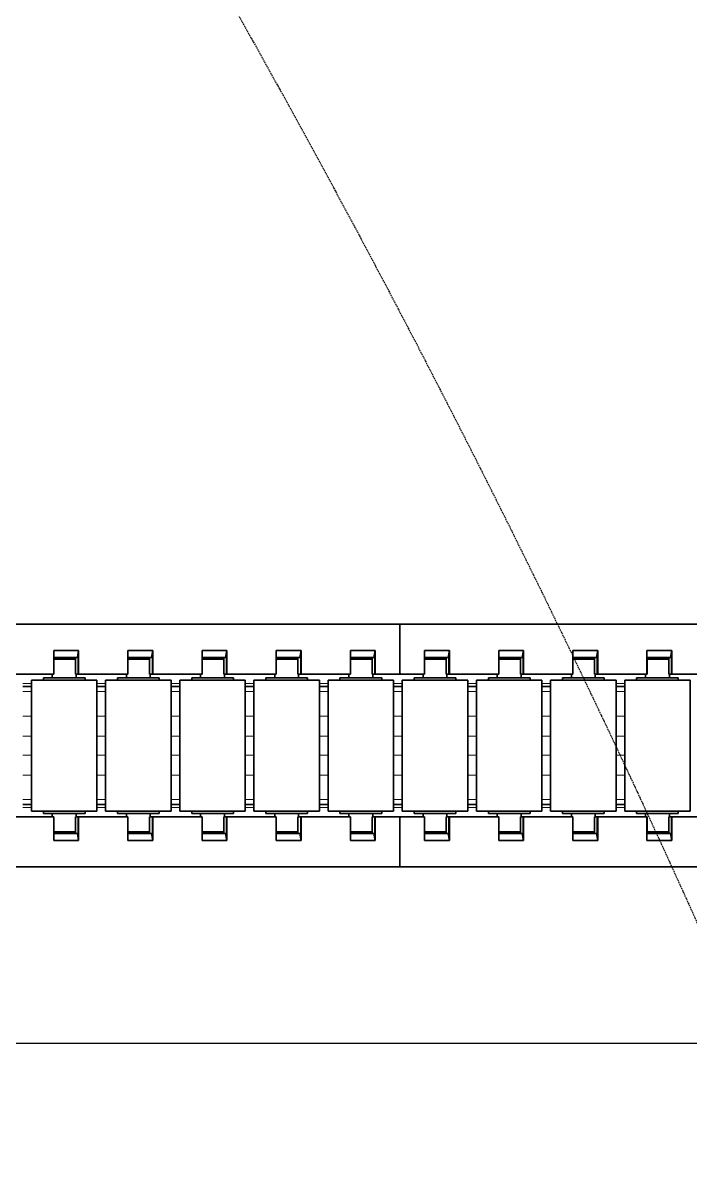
# Model space of a CAD drawing. Header units: inches. Extents: x 185496 to 352137, y 107182 to 179410.
# Drawn here: x 237445.4 to 237557.5, y 167445 to 167636.3 of the extents above; entities that cross this region are included whole.
import ezdxf

# ---------------------------------------------------------------- set-up
doc = ezdxf.new("R2010")
doc.units = ezdxf.units.IN
doc.header["$MEASUREMENT"] = 0
doc.linetypes.add('DASH', pattern=[0.35, 0.25, -0.1])

# ---------------------------------------------------------------- blocks, each defined once
blk = doc.blocks.new('liaojia')
at = {"color": 7, "lineweight": 35, "ltscale": 0.249049}
for p, q in [((799565.87, -280243.18), (799565.87, -280342.8)), ((799606.67, -280342.8), (799606.67, -280243.18)), ((799565.87, -280342.8), (799565.87, -280442.42)), ((799606.67, -280442.42), (799606.67, -280342.8))]:
    blk.add_line(p, q, dxfattribs=at)
at = {"color": 7, "lineweight": 35, "ltscale": 0.020671}
for p, q in [((799574.27, -280288.86), (799574.27, -280297.13)), ((799598.27, -280297.13), (799598.27, -280288.86)), ((799574.27, -280301.31), (799574.27, -280309.58)), ((799598.27, -280309.58), (799598.27, -280301.31)), ((799574.27, -280313.76), (799574.27, -280322.03)), ((799598.27, -280322.03), (799598.27, -280313.76)), ((799574.27, -280326.21), (799574.27, -280334.48)), ((799598.27, -280334.48), (799598.27, -280326.21)), ((799574.27, -280351.12), (799574.27, -280359.39)), ((799598.27, -280359.39), (799598.27, -280351.12)), ((799574.27, -280363.57), (799574.27, -280371.84)), ((799598.27, -280371.84), (799598.27, -280363.57)), ((799574.27, -280376.02), (799574.27, -280384.29)), ((799598.27, -280384.29), (799598.27, -280376.02)), ((799574.27, -280388.48), (799574.27, -280396.74)), ((799598.27, -280396.74), (799598.27, -280388.48)), ((799574.27, -280400.93), (799574.27, -280409.2)), ((799598.27, -280409.2), (799598.27, -280400.93))]:
    blk.add_line(p, q, dxfattribs=at)
at = {"color": 7, "lineweight": 35, "ltscale": 0.012551}
for p, q in [((799575.27, -280299.07), (799575.27, -280294.05)), ((799597.27, -280294.05), (799597.27, -280299.07)), ((799575.27, -280323.97), (799575.27, -280318.95)), ((799597.27, -280318.95), (799597.27, -280323.97)), ((799575.27, -280398.69), (799575.27, -280393.67)), ((799597.27, -280393.67), (799597.27, -280398.69))]:
    blk.add_line(p, q, dxfattribs=at)
at = {"color": 7, "lineweight": 35, "ltscale": 0.055}
for p, q in [((799575.27, -280294.05), (799597.27, -280294.05)), ((799575.27, -280305.05), (799597.27, -280305.05)), ((799575.27, -280306.5), (799597.27, -280306.5)), ((799575.27, -280317.5), (799597.27, -280317.5)), ((799575.27, -280318.95), (799597.27, -280318.95)), ((799575.27, -280329.95), (799597.27, -280329.95)), ((799575.27, -280331.41), (799597.27, -280331.41)), ((799575.27, -280342.41), (799597.27, -280342.41)), ((799575.27, -280343.86), (799597.27, -280343.86)), ((799575.27, -280354.86), (799597.27, -280354.86)), ((799575.27, -280356.31), (799597.27, -280356.31)), ((799575.27, -280367.31), (799597.27, -280367.31)), ((799575.27, -280368.76), (799597.27, -280368.76)), ((799575.27, -280379.76), (799597.27, -280379.76)), ((799575.27, -280381.22), (799597.27, -280381.22)), ((799575.27, -280392.22), (799597.27, -280392.22)), ((799575.27, -280393.67), (799597.27, -280393.67)), ((799575.27, -280404.67), (799597.27, -280404.67))]:
    blk.add_line(p, q, dxfattribs=at)
at = {"color": 7, "lineweight": 35, "ltscale": 0.002965}
for p, q in [((799570.31, -280297.13), (799571.47, -280297.34)), ((799601.07, -280297.34), (799602.24, -280297.13)), ((799570.31, -280309.58), (799571.47, -280309.8)), ((799601.07, -280309.8), (799602.24, -280309.58)), ((799570.31, -280322.03), (799571.47, -280322.25)), ((799601.07, -280322.25), (799602.24, -280322.03)), ((799570.31, -280334.48), (799571.47, -280334.7)), ((799601.07, -280334.7), (799602.24, -280334.48)), ((799570.31, -280346.94), (799571.47, -280347.15)), ((799601.07, -280347.15), (799602.24, -280346.94)), ((799570.31, -280359.39), (799571.47, -280359.61)), ((799601.07, -280359.61), (799602.24, -280359.39)), ((799570.31, -280371.84), (799571.47, -280372.06)), ((799601.07, -280372.06), (799602.24, -280371.84)), ((799570.31, -280384.29), (799571.47, -280384.51)), ((799601.07, -280384.51), (799602.24, -280384.29)), ((799570.31, -280396.74), (799571.47, -280396.96)), ((799601.07, -280396.96), (799602.24, -280396.74))]:
    blk.add_line(p, q, dxfattribs=at)
at = {"color": 7, "lineweight": 35, "ltscale": 0.009914}
for p, q in [((799570.31, -280297.13), (799574.27, -280297.13)), ((799598.27, -280297.13), (799602.24, -280297.13)), ((799574.27, -280301.31), (799570.31, -280301.31)), ((799602.24, -280301.31), (799598.27, -280301.31)), ((799570.31, -280309.58), (799574.27, -280309.58)), ((799598.27, -280309.58), (799602.24, -280309.58)), ((799574.27, -280313.76), (799570.31, -280313.76)), ((799602.24, -280313.76), (799598.27, -280313.76)), ((799570.31, -280322.03), (799574.27, -280322.03)), ((799598.27, -280322.03), (799602.24, -280322.03)), ((799574.27, -280326.21), (799570.31, -280326.21)), ((799602.24, -280326.21), (799598.27, -280326.21)), ((799570.31, -280334.48), (799574.27, -280334.48)), ((799598.27, -280334.48), (799602.24, -280334.48)), ((799574.27, -280338.67), (799570.31, -280338.67)), ((799602.24, -280338.67), (799598.27, -280338.67)), ((799570.31, -280346.94), (799574.27, -280346.94)), ((799598.27, -280346.94), (799602.24, -280346.94)), ((799574.27, -280351.12), (799570.31, -280351.12)), ((799602.24, -280351.12), (799598.27, -280351.12)), ((799570.31, -280359.39), (799574.27, -280359.39)), ((799598.27, -280359.39), (799602.24, -280359.39)), ((799574.27, -280363.57), (799570.31, -280363.57)), ((799602.24, -280363.57), (799598.27, -280363.57)), ((799570.31, -280371.84), (799574.27, -280371.84)), ((799598.27, -280371.84), (799602.24, -280371.84)), ((799574.27, -280376.02), (799570.31, -280376.02)), ((799602.24, -280376.02), (799598.27, -280376.02)), ((799570.31, -280384.29), (799574.27, -280384.29)), ((799598.27, -280384.29), (799602.24, -280384.29)), ((799574.27, -280388.48), (799570.31, -280388.48)), ((799602.24, -280388.48), (799598.27, -280388.48)), ((799570.31, -280396.74), (799574.27, -280396.74)), ((799598.27, -280396.74), (799602.24, -280396.74)), ((799574.27, -280400.93), (799570.31, -280400.93)), ((799602.24, -280400.93), (799598.27, -280400.93))]:
    blk.add_line(p, q, dxfattribs=at)
at = {"color": 7, "lineweight": 35, "ltscale": 0.01046}
for p, q in [((799570.31, -280301.31), (799570.31, -280297.13)), ((799602.24, -280297.13), (799602.24, -280301.31)), ((799570.31, -280313.76), (799570.31, -280309.58)), ((799602.24, -280309.58), (799602.24, -280313.76)), ((799570.31, -280326.21), (799570.31, -280322.03)), ((799602.24, -280322.03), (799602.24, -280326.21)), ((799570.31, -280338.67), (799570.31, -280334.48)), ((799602.24, -280334.48), (799602.24, -280338.67)), ((799570.31, -280351.12), (799570.31, -280346.94)), ((799602.24, -280346.94), (799602.24, -280351.12)), ((799570.31, -280363.57), (799570.31, -280359.39)), ((799602.24, -280359.39), (799602.24, -280363.57)), ((799570.31, -280376.02), (799570.31, -280371.84)), ((799602.24, -280371.84), (799602.24, -280376.02)), ((799570.31, -280388.48), (799570.31, -280384.29)), ((799602.24, -280384.29), (799602.24, -280388.48)), ((799570.31, -280400.93), (799570.31, -280396.74)), ((799602.24, -280396.74), (799602.24, -280400.93))]:
    blk.add_line(p, q, dxfattribs=at)
at = {"color": 7, "lineweight": 35, "ltscale": 0.007}
for p, q in [((799571.47, -280297.2), (799574.27, -280297.2)), ((799598.27, -280297.2), (799601.07, -280297.2)), ((799571.47, -280297.66), (799574.27, -280297.66)), ((799601.07, -280297.66), (799598.27, -280297.66)), ((799571.47, -280301.29), (799574.27, -280301.29)), ((799601.07, -280301.29), (799598.27, -280301.29)), ((799571.47, -280309.65), (799574.27, -280309.65)), ((799571.47, -280310.11), (799574.27, -280310.11)), ((799598.27, -280309.65), (799601.07, -280309.65)), ((799601.07, -280310.11), (799598.27, -280310.11)), ((799571.47, -280313.75), (799574.27, -280313.75)), ((799601.07, -280313.75), (799598.27, -280313.75)), ((799571.47, -280322.11), (799574.27, -280322.11)), ((799571.47, -280322.56), (799574.27, -280322.56)), ((799598.27, -280322.11), (799601.07, -280322.11)), ((799601.07, -280322.56), (799598.27, -280322.56)), ((799571.47, -280326.2), (799574.27, -280326.2)), ((799601.07, -280326.2), (799598.27, -280326.2)), ((799571.47, -280334.56), (799574.27, -280334.56)), ((799571.47, -280335.01), (799574.27, -280335.01)), ((799598.27, -280334.56), (799601.07, -280334.56)), ((799601.07, -280335.01), (799598.27, -280335.01)), ((799571.47, -280338.65), (799574.27, -280338.65)), ((799598.27, -280338.65), (799601.07, -280338.65)), ((799571.47, -280347.01), (799574.27, -280347.01)), ((799574.27, -280347.47), (799571.47, -280347.47)), ((799598.27, -280347.01), (799601.07, -280347.01)), ((799601.07, -280347.47), (799598.27, -280347.47)), ((799571.47, -280351.1), (799574.27, -280351.1)), ((799601.07, -280351.1), (799598.27, -280351.1)), ((799571.47, -280359.46), (799574.27, -280359.46)), ((799571.47, -280359.92), (799574.27, -280359.92)), ((799598.27, -280359.46), (799601.07, -280359.46)), ((799601.07, -280359.92), (799598.27, -280359.92)), ((799571.47, -280363.56), (799574.27, -280363.56)), ((799601.07, -280363.56), (799598.27, -280363.56)), ((799571.47, -280371.92), (799574.27, -280371.92)), ((799571.47, -280372.37), (799574.27, -280372.37)), ((799598.27, -280371.92), (799601.07, -280371.92)), ((799601.07, -280372.37), (799598.27, -280372.37)), ((799571.47, -280376.01), (799574.27, -280376.01)), ((799601.07, -280376.01), (799598.27, -280376.01)), ((799571.47, -280384.37), (799574.27, -280384.37)), ((799571.47, -280384.82), (799574.27, -280384.82)), ((799598.27, -280384.37), (799601.07, -280384.37)), ((799601.07, -280384.82), (799598.27, -280384.82)), ((799571.47, -280388.46), (799574.27, -280388.46)), ((799601.07, -280388.46), (799598.27, -280388.46)), ((799571.47, -280396.82), (799574.27, -280396.82)), ((799571.47, -280397.28), (799574.27, -280397.28)), ((799598.27, -280396.82), (799601.07, -280396.82)), ((799601.07, -280397.28), (799598.27, -280397.28)), ((799571.47, -280400.91), (799574.27, -280400.91)), ((799601.07, -280400.91), (799598.27, -280400.91))]:
    blk.add_line(p, q, dxfattribs=at)
at = {"color": 7, "lineweight": 35, "ltscale": 0.000893784}
for p, q in [((799571.47, -280297.56), (799571.47, -280297.2)), ((799601.07, -280297.2), (799601.07, -280297.56)), ((799571.47, -280384.73), (799571.47, -280384.37)), ((799601.07, -280384.37), (799601.07, -280384.73))]:
    blk.add_line(p, q, dxfattribs=at)
at = {"color": 7, "lineweight": 35, "ltscale": 0.000356865}
for p, q in [((799571.47, -280297.34), (799571.47, -280297.2)), ((799571.47, -280334.7), (799571.47, -280334.56)), ((799571.47, -280347.15), (799571.47, -280347.01)), ((799571.47, -280359.61), (799571.47, -280359.46)), ((799571.47, -280372.06), (799571.47, -280371.92)), ((799571.47, -280384.51), (799571.47, -280384.37)), ((799571.47, -280396.96), (799571.47, -280396.82))]:
    blk.add_line(p, q, dxfattribs=at)
at = {"color": 7, "lineweight": 35, "ltscale": 0.000187874}
for p, q in [((799574.27, -280297.2), (799574.27, -280297.13)), ((799598.27, -280297.2), (799598.27, -280297.13)), ((799574.27, -280334.56), (799574.27, -280334.48)), ((799598.27, -280334.56), (799598.27, -280334.48)), ((799574.27, -280347.01), (799574.27, -280346.94)), ((799598.27, -280347.01), (799598.27, -280346.94)), ((799574.27, -280359.46), (799574.27, -280359.39)), ((799598.27, -280359.46), (799598.27, -280359.39)), ((799574.27, -280371.92), (799574.27, -280371.84)), ((799598.27, -280371.92), (799598.27, -280371.84)), ((799574.27, -280384.37), (799574.27, -280384.29)), ((799598.27, -280384.37), (799598.27, -280384.29)), ((799574.27, -280396.82), (799574.27, -280396.74)), ((799598.27, -280396.82), (799598.27, -280396.74))]:
    blk.add_line(p, q, dxfattribs=at)
at = {"color": 7, "lineweight": 35, "ltscale": 0.001138}
for p, q in [((799574.27, -280297.2), (799574.27, -280297.66)), ((799598.27, -280297.66), (799598.27, -280297.2)), ((799574.27, -280309.65), (799574.27, -280310.11)), ((799598.27, -280310.11), (799598.27, -280309.65)), ((799574.27, -280322.11), (799574.27, -280322.56)), ((799598.27, -280322.56), (799598.27, -280322.11)), ((799574.27, -280334.56), (799574.27, -280335.01)), ((799598.27, -280335.01), (799598.27, -280334.56)), ((799574.27, -280347.01), (799574.27, -280347.47)), ((799598.27, -280347.47), (799598.27, -280347.01)), ((799574.27, -280359.46), (799574.27, -280359.92)), ((799598.27, -280359.92), (799598.27, -280359.46)), ((799574.27, -280371.92), (799574.27, -280372.37)), ((799598.27, -280372.37), (799598.27, -280371.92)), ((799574.27, -280384.37), (799574.27, -280384.82)), ((799598.27, -280384.82), (799598.27, -280384.37)), ((799574.27, -280396.82), (799574.27, -280397.28)), ((799598.27, -280397.28), (799598.27, -280396.82))]:
    blk.add_line(p, q, dxfattribs=at)
at = {"color": 7, "lineweight": 35, "ltscale": 0.007987}
for p, q in [((799574.87, -280299.24), (799574.87, -280296.05)), ((799597.67, -280299.24), (799597.67, -280296.05)), ((799574.87, -280324.15), (799574.87, -280320.95)), ((799597.67, -280324.15), (799597.67, -280320.95)), ((799574.87, -280336.6), (799574.87, -280333.41)), ((799597.67, -280336.6), (799597.67, -280333.41)), ((799574.87, -280361.51), (799574.87, -280358.31)), ((799597.67, -280361.51), (799597.67, -280358.31)), ((799574.87, -280373.96), (799574.87, -280370.76)), ((799597.67, -280373.96), (799597.67, -280370.76)), ((799574.87, -280386.41), (799574.87, -280383.22)), ((799597.67, -280386.41), (799597.67, -280383.22)), ((799574.87, -280398.86), (799574.87, -280395.67)), ((799597.67, -280398.86), (799597.67, -280395.67))]:
    blk.add_line(p, q, dxfattribs=at)
at = {"color": 7, "lineweight": 35, "ltscale": 0.000999832}
for p, q in [((799574.87, -280296.05), (799575.27, -280296.05)), ((799574.87, -280303.05), (799575.27, -280303.05)), ((799574.87, -280308.5), (799575.27, -280308.5)), ((799574.87, -280315.5), (799575.27, -280315.5)), ((799574.87, -280320.95), (799575.27, -280320.95)), ((799574.87, -280327.95), (799575.27, -280327.95)), ((799574.87, -280333.41), (799575.27, -280333.41)), ((799574.87, -280340.41), (799575.27, -280340.41)), ((799574.87, -280345.86), (799575.27, -280345.86)), ((799574.87, -280352.86), (799575.27, -280352.86)), ((799574.87, -280358.31), (799575.27, -280358.31)), ((799574.87, -280365.31), (799575.27, -280365.31)), ((799574.87, -280370.76), (799575.27, -280370.76)), ((799574.87, -280377.76), (799575.27, -280377.76)), ((799574.87, -280383.22), (799575.27, -280383.22)), ((799574.87, -280390.22), (799575.27, -280390.22)), ((799574.87, -280395.67), (799575.27, -280395.67)), ((799574.87, -280402.67), (799575.27, -280402.67))]:
    blk.add_line(p, q, dxfattribs=at)
at = {"color": 7, "lineweight": 35, "ltscale": 0.001}
for p, q in [((799597.27, -280296.05), (799597.67, -280296.05)), ((799597.27, -280303.05), (799597.67, -280303.05)), ((799597.27, -280308.5), (799597.67, -280308.5)), ((799597.27, -280315.5), (799597.67, -280315.5)), ((799597.27, -280320.95), (799597.67, -280320.95)), ((799597.27, -280327.95), (799597.67, -280327.95)), ((799597.27, -280333.41), (799597.67, -280333.41)), ((799597.27, -280340.41), (799597.67, -280340.41)), ((799597.27, -280345.86), (799597.67, -280345.86)), ((799597.27, -280352.86), (799597.67, -280352.86)), ((799597.27, -280358.31), (799597.67, -280358.31)), ((799597.27, -280365.31), (799597.67, -280365.31)), ((799597.27, -280370.76), (799597.67, -280370.76)), ((799597.27, -280377.76), (799597.67, -280377.76)), ((799597.27, -280383.22), (799597.67, -280383.22)), ((799597.27, -280390.22), (799597.67, -280390.22)), ((799597.27, -280395.67), (799597.67, -280395.67)), ((799597.27, -280402.67), (799597.67, -280402.67))]:
    blk.add_line(p, q, dxfattribs=at)
at = {"color": 7, "lineweight": 35, "ltscale": 0.000536919}
for p, q in [((799571.47, -280297.34), (799571.47, -280297.56)), ((799571.47, -280309.8), (799571.47, -280310.01)), ((799571.47, -280384.51), (799571.47, -280384.73))]:
    blk.add_line(p, q, dxfattribs=at)
at = {"color": 7, "lineweight": 35, "ltscale": 0.009386}
for p, q in [((799571.47, -280297.56), (799571.47, -280301.31)), ((799601.07, -280301.31), (799601.07, -280297.56)), ((799571.47, -280310.01), (799571.47, -280313.76)), ((799601.07, -280313.76), (799601.07, -280310.01)), ((799571.47, -280322.46), (799571.47, -280326.22)), ((799601.07, -280326.22), (799601.07, -280322.46)), ((799571.47, -280334.92), (799571.47, -280338.67)), ((799601.07, -280338.67), (799601.07, -280334.92)), ((799571.47, -280347.37), (799571.47, -280351.12)), ((799601.07, -280351.12), (799601.07, -280347.37)), ((799571.47, -280359.82), (799571.47, -280363.57)), ((799601.07, -280363.57), (799601.07, -280359.82)), ((799571.47, -280372.27), (799571.47, -280376.03)), ((799601.07, -280376.03), (799601.07, -280372.27)), ((799571.47, -280384.73), (799571.47, -280388.48)), ((799601.07, -280388.48), (799601.07, -280384.73)), ((799571.47, -280397.18), (799571.47, -280400.93)), ((799601.07, -280400.93), (799601.07, -280397.18))]:
    blk.add_line(p, q, dxfattribs=at)
at = {"color": 7, "lineweight": 35, "ltscale": 0.005168}
for p, q in [((799571.77, -280299.72), (799571.77, -280297.66)), ((799571.77, -280312.18), (799571.77, -280310.11)), ((799571.77, -280324.63), (799571.77, -280322.56)), ((799571.77, -280337.08), (799571.77, -280335.01)), ((799571.77, -280349.53), (799571.77, -280347.47)), ((799571.77, -280361.99), (799571.77, -280359.92)), ((799571.77, -280374.44), (799571.77, -280372.37)), ((799571.77, -280386.89), (799571.77, -280384.82)), ((799571.77, -280399.34), (799571.77, -280397.28))]:
    blk.add_line(p, q, dxfattribs=at)
at = {"color": 7, "lineweight": 35, "ltscale": 0.004297}
for p, q in [((799571.77, -280299.37), (799571.77, -280297.66)), ((799600.77, -280297.66), (799600.77, -280299.37)), ((799571.77, -280311.83), (799571.77, -280310.11)), ((799600.77, -280310.11), (799600.77, -280311.83)), ((799571.77, -280324.28), (799571.77, -280322.56)), ((799600.77, -280322.56), (799600.77, -280324.28)), ((799571.77, -280336.73), (799571.77, -280335.01)), ((799600.77, -280335.01), (799600.77, -280336.73)), ((799571.77, -280349.18), (799571.77, -280347.47)), ((799600.77, -280347.47), (799600.77, -280349.18)), ((799571.77, -280361.64), (799571.77, -280359.92)), ((799600.77, -280359.92), (799600.77, -280361.64)), ((799571.77, -280374.09), (799571.77, -280372.37)), ((799600.77, -280372.37), (799600.77, -280374.09)), ((799571.77, -280386.54), (799571.77, -280384.82)), ((799600.77, -280384.82), (799600.77, -280386.54)), ((799571.77, -280398.99), (799571.77, -280397.28)), ((799600.77, -280397.28), (799600.77, -280398.99))]:
    blk.add_line(p, q, dxfattribs=at)
at = {"color": 7, "lineweight": 35, "ltscale": 0.0015}
for p, q in [((799574.27, -280297.55), (799574.87, -280297.55)), ((799597.67, -280297.55), (799598.27, -280297.55)), ((799574.27, -280301.55), (799574.87, -280301.55)), ((799597.67, -280301.55), (799598.27, -280301.55)), ((799574.27, -280310), (799574.87, -280310)), ((799597.67, -280310), (799598.27, -280310)), ((799574.27, -280314), (799574.87, -280314)), ((799597.67, -280314), (799598.27, -280314)), ((799574.27, -280322.45), (799574.87, -280322.45)), ((799597.67, -280322.45), (799598.27, -280322.45)), ((799574.27, -280326.45), (799574.87, -280326.45)), ((799597.67, -280326.45), (799598.27, -280326.45)), ((799574.27, -280334.91), (799574.87, -280334.91)), ((799597.67, -280334.91), (799598.27, -280334.91)), ((799574.27, -280338.91), (799574.87, -280338.91)), ((799597.67, -280338.91), (799598.27, -280338.91)), ((799574.27, -280347.36), (799574.87, -280347.36)), ((799597.67, -280347.36), (799598.27, -280347.36)), ((799574.27, -280351.36), (799574.87, -280351.36)), ((799597.67, -280351.36), (799598.27, -280351.36)), ((799574.27, -280359.81), (799574.87, -280359.81)), ((799597.67, -280359.81), (799598.27, -280359.81)), ((799574.27, -280363.81), (799574.87, -280363.81)), ((799597.67, -280363.81), (799598.27, -280363.81)), ((799574.27, -280372.26), (799574.87, -280372.26)), ((799597.67, -280372.26), (799598.27, -280372.26)), ((799574.27, -280376.26), (799574.87, -280376.26)), ((799597.67, -280376.26), (799598.27, -280376.26)), ((799574.27, -280384.72), (799574.87, -280384.72)), ((799597.67, -280384.72), (799598.27, -280384.72)), ((799574.27, -280388.72), (799574.87, -280388.72)), ((799597.67, -280388.72), (799598.27, -280388.72)), ((799574.27, -280397.17), (799574.87, -280397.17)), ((799597.67, -280397.17), (799598.27, -280397.17)), ((799574.27, -280401.17), (799574.87, -280401.17)), ((799597.67, -280401.17), (799598.27, -280401.17))]:
    blk.add_line(p, q, dxfattribs=at)
at = {"color": 7, "lineweight": 35, "ltscale": 0.014948}
for p, q in [((799575.27, -280305.05), (799575.27, -280299.07)), ((799597.27, -280299.07), (799597.27, -280305.05)), ((799575.27, -280317.5), (799575.27, -280311.52)), ((799597.27, -280311.52), (799597.27, -280317.5)), ((799575.27, -280329.95), (799575.27, -280323.97)), ((799597.27, -280323.97), (799597.27, -280329.95)), ((799575.27, -280342.41), (799575.27, -280336.43)), ((799597.27, -280336.43), (799597.27, -280342.41)), ((799575.27, -280354.86), (799575.27, -280348.88)), ((799597.27, -280348.88), (799597.27, -280354.86)), ((799575.27, -280367.31), (799575.27, -280361.33)), ((799597.27, -280361.33), (799597.27, -280367.31)), ((799575.27, -280379.76), (799575.27, -280373.78)), ((799597.27, -280373.78), (799597.27, -280379.76)), ((799575.27, -280392.22), (799575.27, -280386.24)), ((799597.27, -280386.24), (799597.27, -280392.22)), ((799575.27, -280404.67), (799575.27, -280398.69)), ((799597.27, -280398.69), (799597.27, -280404.67))]:
    blk.add_line(p, q, dxfattribs=at)
at = {"color": 7, "lineweight": 35, "ltscale": 0.000243759}
for p, q in [((799601.07, -280297.66), (799601.07, -280297.56)), ((799601.07, -280359.92), (799601.07, -280359.82)), ((799601.07, -280384.82), (799601.07, -280384.73)), ((799601.07, -280397.28), (799601.07, -280397.18))]:
    blk.add_line(p, q, dxfattribs=at)
at = {"color": 7, "lineweight": 13, "ltscale": 0.009093}
for p, q in [((799601.07, -280301.29), (799601.07, -280297.66)), ((799601.07, -280313.75), (799601.07, -280310.11)), ((799601.07, -280326.2), (799601.07, -280322.56)), ((799601.07, -280338.65), (799601.07, -280335.01)), ((799601.07, -280351.1), (799601.07, -280347.47)), ((799601.07, -280363.56), (799601.07, -280359.92)), ((799601.07, -280376.01), (799601.07, -280372.37)), ((799601.07, -280388.46), (799601.07, -280384.82)), ((799601.07, -280400.91), (799601.07, -280397.28))]:
    blk.add_line(p, q, dxfattribs=at)
at = {"color": 7, "lineweight": 35, "ltscale": 0.004796}
for p, q in [((799571.77, -280301.29), (799571.77, -280299.37)), ((799600.77, -280299.37), (799600.77, -280301.29)), ((799571.77, -280313.75), (799571.77, -280311.83)), ((799600.77, -280311.83), (799600.77, -280313.75)), ((799571.77, -280338.65), (799571.77, -280336.73)), ((799600.77, -280336.73), (799600.77, -280338.65)), ((799571.77, -280351.1), (799571.77, -280349.18)), ((799600.77, -280349.18), (799600.77, -280351.1)), ((799571.77, -280363.56), (799571.77, -280361.64)), ((799600.77, -280361.64), (799600.77, -280363.56)), ((799571.77, -280376.01), (799571.77, -280374.09)), ((799600.77, -280374.09), (799600.77, -280376.01)), ((799571.77, -280388.46), (799571.77, -280386.54)), ((799600.77, -280386.54), (799600.77, -280388.46)), ((799571.77, -280400.91), (799571.77, -280398.99)), ((799600.77, -280398.99), (799600.77, -280400.91))]:
    blk.add_line(p, q, dxfattribs=at)
at = {"color": 7, "lineweight": 35, "ltscale": 0.003925}
for p, q in [((799571.77, -280301.29), (799571.77, -280299.72)), ((799571.77, -280313.75), (799571.77, -280312.18)), ((799571.77, -280326.2), (799571.77, -280324.63)), ((799571.77, -280338.65), (799571.77, -280337.08)), ((799571.77, -280351.1), (799571.77, -280349.53)), ((799571.77, -280363.56), (799571.77, -280361.99)), ((799571.77, -280376.01), (799571.77, -280374.44)), ((799571.77, -280388.46), (799571.77, -280386.89)), ((799571.77, -280400.91), (799571.77, -280399.34))]:
    blk.add_line(p, q, dxfattribs=at)
at = {"color": 7, "lineweight": 35, "ltscale": 0.009513}
for p, q in [((799574.87, -280299.24), (799574.87, -280303.05)), ((799597.67, -280303.05), (799597.67, -280299.24)), ((799574.87, -280311.7), (799574.87, -280315.5)), ((799597.67, -280315.5), (799597.67, -280311.7)), ((799574.87, -280324.15), (799574.87, -280327.95)), ((799597.67, -280327.95), (799597.67, -280324.15)), ((799574.87, -280336.6), (799574.87, -280340.41)), ((799597.67, -280340.41), (799597.67, -280336.6)), ((799574.87, -280361.51), (799574.87, -280365.31)), ((799597.67, -280365.31), (799597.67, -280361.51)), ((799574.87, -280373.96), (799574.87, -280377.76)), ((799597.67, -280377.76), (799597.67, -280373.96)), ((799574.87, -280386.41), (799574.87, -280390.22)), ((799597.67, -280390.22), (799597.67, -280386.41)), ((799574.87, -280398.86), (799574.87, -280402.67)), ((799597.67, -280402.67), (799597.67, -280398.86))]:
    blk.add_line(p, q, dxfattribs=at)
at = {"color": 7, "lineweight": 35, "ltscale": 4.15802e-05}
for p, q in [((799574.27, -280301.29), (799574.27, -280301.31)), ((799598.27, -280301.31), (799598.27, -280301.29)), ((799601.07, -280301.29), (799601.07, -280301.31)), ((799574.27, -280388.46), (799574.27, -280388.48)), ((799598.27, -280388.48), (799598.27, -280388.46)), ((799601.07, -280388.46), (799601.07, -280388.48))]:
    blk.add_line(p, q, dxfattribs=at)
at = {"color": 7, "lineweight": 35, "ltscale": 0.012552}
for p, q in [((799575.27, -280311.52), (799575.27, -280306.5)), ((799597.27, -280306.5), (799597.27, -280311.52)), ((799575.27, -280336.43), (799575.27, -280331.41)), ((799597.27, -280331.41), (799597.27, -280336.43)), ((799575.27, -280348.88), (799575.27, -280343.86)), ((799597.27, -280343.86), (799597.27, -280348.88)), ((799575.27, -280361.33), (799575.27, -280356.31)), ((799597.27, -280356.31), (799597.27, -280361.33)), ((799575.27, -280373.78), (799575.27, -280368.76)), ((799597.27, -280368.76), (799597.27, -280373.78)), ((799575.27, -280386.24), (799575.27, -280381.22)), ((799597.27, -280381.22), (799597.27, -280386.24))]:
    blk.add_line(p, q, dxfattribs=at)
at = {"color": 7, "lineweight": 13, "ltscale": 0.003631}
for p, q in [((799575.87, -280306.5), (799575.87, -280305.05)), ((799577.19, -280306.5), (799577.19, -280305.05)), ((799581.31, -280306.5), (799581.31, -280305.05)), ((799584.67, -280306.5), (799584.67, -280305.05)), ((799587.88, -280306.5), (799587.88, -280305.05)), ((799591.24, -280306.5), (799591.24, -280305.05)), ((799595.36, -280306.5), (799595.36, -280305.05)), ((799596.67, -280306.5), (799596.67, -280305.05)), ((799575.87, -280318.95), (799575.87, -280317.5)), ((799577.19, -280318.95), (799577.19, -280317.5)), ((799581.31, -280318.95), (799581.31, -280317.5)), ((799584.67, -280318.95), (799584.67, -280317.5)), ((799587.88, -280318.95), (799587.88, -280317.5)), ((799591.24, -280318.95), (799591.24, -280317.5)), ((799595.36, -280318.95), (799595.36, -280317.5)), ((799596.67, -280318.95), (799596.67, -280317.5)), ((799575.87, -280331.41), (799575.87, -280329.95)), ((799577.19, -280331.41), (799577.19, -280329.95)), ((799581.31, -280331.41), (799581.31, -280329.95)), ((799584.67, -280331.41), (799584.67, -280329.95)), ((799587.88, -280331.41), (799587.88, -280329.95)), ((799591.24, -280331.41), (799591.24, -280329.95)), ((799595.36, -280331.41), (799595.36, -280329.95)), ((799596.67, -280331.41), (799596.67, -280329.95)), ((799575.87, -280343.86), (799575.87, -280342.41)), ((799577.19, -280343.86), (799577.19, -280342.41)), ((799581.31, -280343.86), (799581.31, -280342.41)), ((799584.67, -280343.86), (799584.67, -280342.41)), ((799587.88, -280343.86), (799587.88, -280342.41)), ((799591.24, -280343.86), (799591.24, -280342.41)), ((799595.36, -280343.86), (799595.36, -280342.41)), ((799596.67, -280343.86), (799596.67, -280342.41)), ((799575.87, -280356.31), (799575.87, -280354.86)), ((799577.19, -280356.31), (799577.19, -280354.86)), ((799581.31, -280356.31), (799581.31, -280354.86)), ((799584.67, -280356.31), (799584.67, -280354.86)), ((799587.88, -280356.31), (799587.88, -280354.86)), ((799591.24, -280356.31), (799591.24, -280354.86)), ((799595.36, -280356.31), (799595.36, -280354.86)), ((799596.67, -280356.31), (799596.67, -280354.86)), ((799575.87, -280368.76), (799575.87, -280367.31)), ((799577.19, -280368.76), (799577.19, -280367.31)), ((799581.31, -280368.76), (799581.31, -280367.31)), ((799584.67, -280368.76), (799584.67, -280367.31)), ((799587.88, -280368.76), (799587.88, -280367.31)), ((799591.24, -280368.76), (799591.24, -280367.31)), ((799595.36, -280368.76), (799595.36, -280367.31)), ((799596.67, -280368.76), (799596.67, -280367.31)), ((799575.87, -280381.22), (799575.87, -280379.76)), ((799577.19, -280381.22), (799577.19, -280379.76)), ((799581.31, -280381.22), (799581.31, -280379.76)), ((799584.67, -280381.22), (799584.67, -280379.76)), ((799587.88, -280381.22), (799587.88, -280379.76)), ((799591.24, -280381.22), (799591.24, -280379.76)), ((799595.36, -280381.22), (799595.36, -280379.76)), ((799596.67, -280381.22), (799596.67, -280379.76)), ((799575.87, -280393.67), (799575.87, -280392.22)), ((799577.19, -280393.67), (799577.19, -280392.22)), ((799581.31, -280393.67), (799581.31, -280392.22)), ((799584.67, -280393.67), (799584.67, -280392.22)), ((799587.88, -280393.67), (799587.88, -280392.22)), ((799591.24, -280393.67), (799591.24, -280392.22)), ((799595.36, -280393.67), (799595.36, -280392.22)), ((799596.67, -280393.67), (799596.67, -280392.22)), ((799575.87, -280406.12), (799575.87, -280404.67)), ((799577.19, -280406.12), (799577.19, -280404.67)), ((799581.31, -280406.12), (799581.31, -280404.67)), ((799584.67, -280406.12), (799584.67, -280404.67)), ((799587.88, -280406.12), (799587.88, -280404.67)), ((799591.24, -280406.12), (799591.24, -280404.67)), ((799595.36, -280406.12), (799595.36, -280404.67)), ((799596.67, -280406.12), (799596.67, -280404.67))]:
    blk.add_line(p, q, dxfattribs=at)
at = {"color": 7, "lineweight": 35, "ltscale": 0.003631}
for p, q in [((799576.37, -280306.5), (799576.37, -280305.05)), ((799596.17, -280306.5), (799596.17, -280305.05)), ((799576.37, -280318.95), (799576.37, -280317.5)), ((799596.17, -280318.95), (799596.17, -280317.5)), ((799576.37, -280331.41), (799576.37, -280329.95)), ((799596.17, -280331.41), (799596.17, -280329.95)), ((799576.37, -280343.86), (799576.37, -280342.41)), ((799596.17, -280343.86), (799596.17, -280342.41)), ((799576.37, -280356.31), (799576.37, -280354.86)), ((799596.17, -280356.31), (799596.17, -280354.86)), ((799576.37, -280368.76), (799576.37, -280367.31)), ((799596.17, -280368.76), (799596.17, -280367.31)), ((799576.37, -280381.22), (799576.37, -280379.76)), ((799596.17, -280381.22), (799596.17, -280379.76)), ((799576.37, -280393.67), (799576.37, -280392.22)), ((799596.17, -280393.67), (799596.17, -280392.22)), ((799576.37, -280406.12), (799576.37, -280404.67)), ((799596.17, -280406.12), (799596.17, -280404.67))]:
    blk.add_line(p, q, dxfattribs=at)
at = {"color": 7, "lineweight": 35, "ltscale": 0.007988}
for p, q in [((799574.87, -280311.7), (799574.87, -280308.5)), ((799597.67, -280311.7), (799597.67, -280308.5)), ((799574.87, -280349.05), (799574.87, -280345.86)), ((799597.67, -280349.05), (799597.67, -280345.86))]:
    blk.add_line(p, q, dxfattribs=at)
at = {"color": 7, "lineweight": 35, "ltscale": 0.000893974}
for p, q in [((799571.47, -280310.01), (799571.47, -280309.65)), ((799601.07, -280309.65), (799601.07, -280310.01)), ((799571.47, -280334.92), (799571.47, -280334.56)), ((799601.07, -280334.56), (799601.07, -280334.92)), ((799571.47, -280347.37), (799571.47, -280347.01)), ((799601.07, -280347.01), (799601.07, -280347.37)), ((799571.47, -280359.82), (799571.47, -280359.46)), ((799601.07, -280359.46), (799601.07, -280359.82)), ((799571.47, -280372.27), (799571.47, -280371.92)), ((799601.07, -280371.92), (799601.07, -280372.27)), ((799571.47, -280397.18), (799571.47, -280396.82)), ((799601.07, -280396.82), (799601.07, -280397.18))]:
    blk.add_line(p, q, dxfattribs=at)
at = {"color": 7, "lineweight": 35, "ltscale": 0.000357056}
for p, q in [((799571.47, -280309.8), (799571.47, -280309.65)), ((799571.47, -280322.25), (799571.47, -280322.11))]:
    blk.add_line(p, q, dxfattribs=at)
at = {"color": 7, "lineweight": 35, "ltscale": 0.000187683}
for p, q in [((799574.27, -280309.65), (799574.27, -280309.58)), ((799598.27, -280309.65), (799598.27, -280309.58)), ((799574.27, -280322.11), (799574.27, -280322.03)), ((799598.27, -280322.11), (799598.27, -280322.03))]:
    blk.add_line(p, q, dxfattribs=at)
at = {"color": 7, "lineweight": 35, "ltscale": 0.000243568}
for p, q in [((799601.07, -280310.11), (799601.07, -280310.01)), ((799601.07, -280322.56), (799601.07, -280322.46)), ((799601.07, -280335.01), (799601.07, -280334.92)), ((799601.07, -280347.47), (799601.07, -280347.37)), ((799601.07, -280372.37), (799601.07, -280372.27))]:
    blk.add_line(p, q, dxfattribs=at)
at = {"color": 7, "lineweight": 35, "ltscale": 4.13895e-05}
for p, q in [((799574.27, -280313.75), (799574.27, -280313.76)), ((799598.27, -280313.76), (799598.27, -280313.75)), ((799601.07, -280313.75), (799601.07, -280313.76)), ((799574.27, -280338.65), (799574.27, -280338.67)), ((799598.27, -280338.67), (799598.27, -280338.65)), ((799601.07, -280338.67), (799601.07, -280338.65)), ((799574.27, -280351.1), (799574.27, -280351.12)), ((799598.27, -280351.12), (799598.27, -280351.1)), ((799601.07, -280351.1), (799601.07, -280351.12)), ((799574.27, -280363.56), (799574.27, -280363.57)), ((799598.27, -280363.57), (799598.27, -280363.56)), ((799601.07, -280363.56), (799601.07, -280363.57)), ((799574.27, -280376.01), (799574.27, -280376.02)), ((799598.27, -280376.02), (799598.27, -280376.01)), ((799601.07, -280376.01), (799601.07, -280376.02)), ((799574.27, -280400.91), (799574.27, -280400.93)), ((799598.27, -280400.93), (799598.27, -280400.91)), ((799601.07, -280400.91), (799601.07, -280400.93))]:
    blk.add_line(p, q, dxfattribs=at)
at = {"color": 7, "lineweight": 35, "ltscale": 0.000894165}
for p, q in [((799571.47, -280322.46), (799571.47, -280322.11)), ((799601.07, -280322.11), (799601.07, -280322.46))]:
    blk.add_line(p, q, dxfattribs=at)
at = {"color": 7, "lineweight": 35, "ltscale": 0.000537109}
for p, q in [((799571.47, -280322.25), (799571.47, -280322.46)), ((799571.47, -280334.7), (799571.47, -280334.92)), ((799571.47, -280347.37), (799571.47, -280347.15)), ((799571.47, -280359.61), (799571.47, -280359.82)), ((799571.47, -280372.06), (799571.47, -280372.27)), ((799571.47, -280396.96), (799571.47, -280397.18))]:
    blk.add_line(p, q, dxfattribs=at)
at = {"color": 7, "lineweight": 35, "ltscale": 0.004797}
for p, q in [((799571.77, -280326.2), (799571.77, -280324.28)), ((799600.77, -280324.28), (799600.77, -280326.2))]:
    blk.add_line(p, q, dxfattribs=at)
at = {"color": 7, "lineweight": 35, "ltscale": 4.11987e-05}
for p, q in [((799574.27, -280326.2), (799574.27, -280326.21)), ((799598.27, -280326.21), (799598.27, -280326.2)), ((799601.07, -280326.2), (799601.07, -280326.21))]:
    blk.add_line(p, q, dxfattribs=at)
at = {"color": 7, "lineweight": 35, "ltscale": 0.009838}
for p, q in [((799574.27, -280338.67), (799574.27, -280342.6)), ((799598.27, -280342.6), (799598.27, -280338.67)), ((799574.27, -280343), (799574.27, -280346.94)), ((799598.27, -280346.94), (799598.27, -280343))]:
    blk.add_line(p, q, dxfattribs=at)
at = {"color": 7, "lineweight": 35, "ltscale": 0.000326729}
blk.add_line((799565.87, -280342.56), (799565.87, -280342.7), dxfattribs=at)
at = {"color": 7, "lineweight": 35, "ltscale": 0.0205}
for p, q in [((799565.87, -280342.8), (799574.07, -280342.8)), ((799574.07, -280342.8), (799565.87, -280342.8)), ((799598.47, -280342.8), (799606.67, -280342.8)), ((799606.67, -280342.8), (799598.47, -280342.8))]:
    blk.add_line(p, q, dxfattribs=at)
at = {"color": 7, "lineweight": 35, "ltscale": 0.000653648}
blk.add_line((799565.87, -280342.8), (799565.87, -280343.06), dxfattribs=at)
at = {"color": 7, "lineweight": 35, "ltscale": 0.000653458}
for p, q in [((799574.27, -280342.6), (799574.27, -280342.86)), ((799598.27, -280342.86), (799598.27, -280342.6))]:
    blk.add_line(p, q, dxfattribs=at)
at = {"color": 7, "lineweight": 35, "ltscale": 0.000336075}
blk.add_line((799574.27, -280342.86), (799574.27, -280343), dxfattribs=at)
at = {"color": 7, "lineweight": 35, "ltscale": 0.001377}
blk.add_line((799598.27, -280343.41), (799598.27, -280342.86), dxfattribs=at)
at = {"color": 7, "lineweight": 35, "ltscale": 0.000747108}
blk.add_line((799598.27, -280343.41), (799598.27, -280343.71), dxfattribs=at)
at = {"color": 7, "lineweight": 35, "ltscale": 0.00082798}
blk.add_line((799598.27, -280344.04), (799598.27, -280343.71), dxfattribs=at)
at = {"color": 7, "lineweight": 35, "ltscale": 0.009512}
for p, q in [((799574.87, -280349.05), (799574.87, -280352.86)), ((799597.67, -280352.86), (799597.67, -280349.05))]:
    blk.add_line(p, q, dxfattribs=at)
at = {"color": 7, "lineweight": 35}
for centre, start_param, end_param in [((799574.07, -280342.6), 4.712389, 6.283185), ((799574.07, -280343), 6.283185, 7.853982), ((799574.07, -280342.86), 5.932216, 6.283185), ((799598.47, -280342.6), 3.141593, 4.712389), ((799598.47, -280343), 1.570796, 3.141593), ((799598.47, -280342.86), 3.141593, 3.492593)]:
    blk.add_ellipse(centre, major_axis=(0.2, 0), ratio=0.996195, start_param=start_param, end_param=end_param, dxfattribs=at)

msp = doc.modelspace()

# ---------------------------------------------------------------- linework, layer by layer
at = {"color": 5, "ltscale": 100}
msp.add_line((237096.81, 167464.84, 276290.76), (305990.69, 167465.88, -1370187.34), dxfattribs=at)
at = {"color": 5, "linetype": 'DASH'}
msp.add_circle((235825, 166706.46, 276290.76), 1900, dxfattribs=at)

# ---------------------------------------------------------------- block references
at = {"color": 30, "rotation": 270}
msp.add_blockref('liaojia', (517851.54, 967101.11, 276290.76), dxfattribs=at)

doc.saveas('drawing.dxf')
